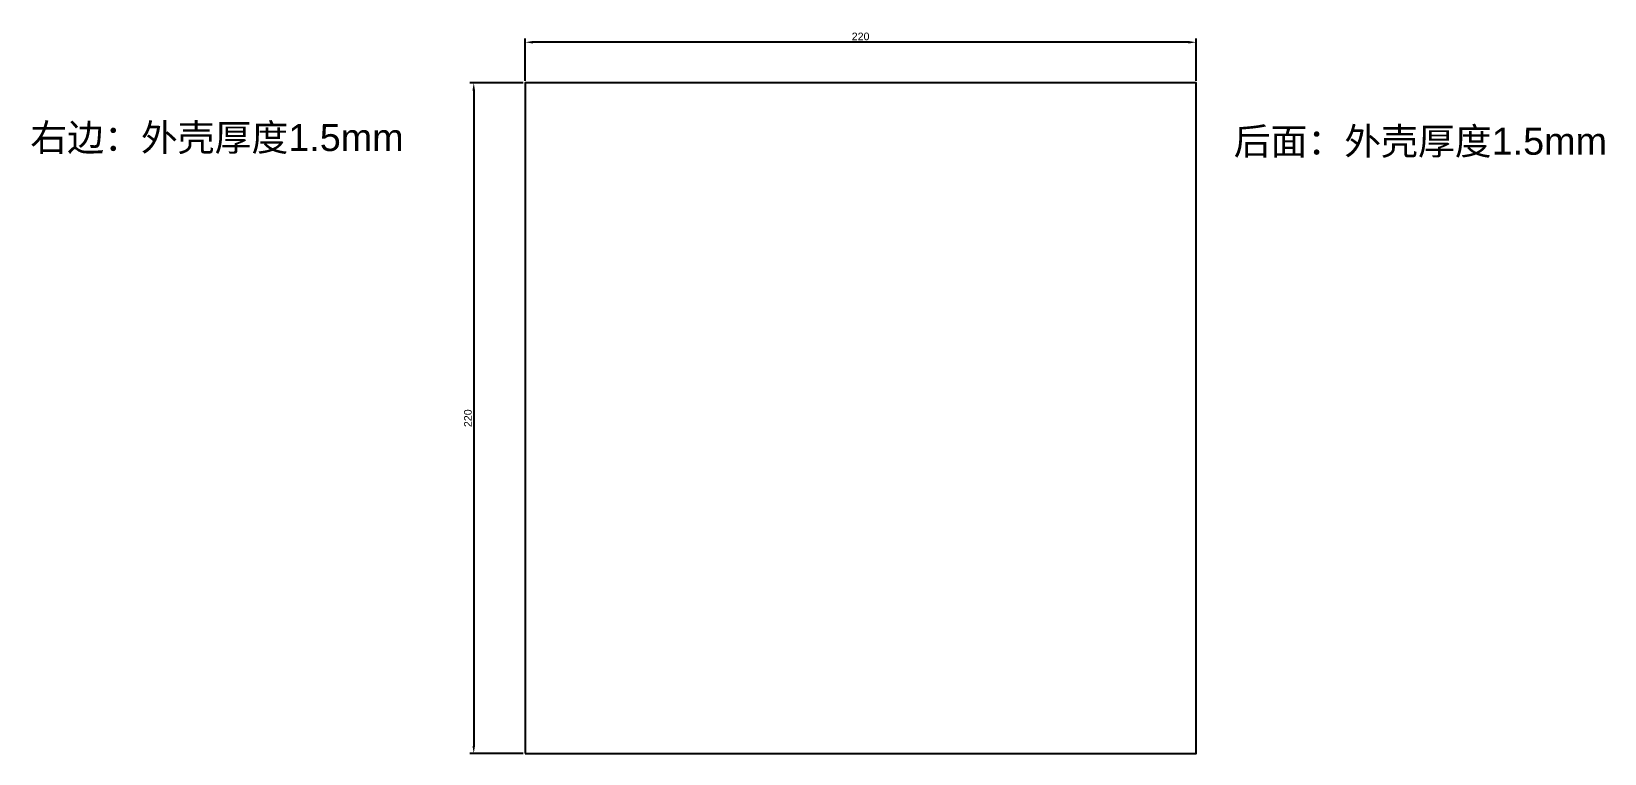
# Model space of a CAD drawing. Header units: millimetres. Extents: x 2217 to 3511, y 1405 to 1996.
# Drawn here: x 2995 to 3511, y 1581 to 1818 of the extents above; entities that cross this region are included whole.
import ezdxf

# ---------------------------------------------------------------- set-up
doc = ezdxf.new("R2010")
doc.units = ezdxf.units.MM
doc.linetypes.add('JIS_02_1.2', pattern=[2.5, 1.25, -1.25])
doc.layers.add('虚线', color=7, linetype='JIS_02_1.2')
doc.styles.get("Standard").update_dxf_attribs({"font": 'arial.ttf'})
doc.dimstyles.new('ISO-25', dxfattribs={"dimtxt": 2.5, "dimasz": 2.5, "dimexe": 1.25, "dimexo": 0.625, "dimtad": 1, "dimtxsty": 'Standard', "dimcen": 2.5, "dimadec": 0, "dimazin": 0, "dimtfac": 1, "dimtmove": 0, "dimatfit": 3, "dimfxl": 1, "dimarcsym": 0})

# ---------------------------------------------------------------- blocks, each defined once
blk = doc.blocks.new('*D53')
at = {"color": 0, "lineweight": -2, "transparency": 16777216}
for p, q in [((3157.21, 1801.62), (3157.21, 1815.58)), ((3374.71, 1814.33), (3159.71, 1814.33)), ((3377.21, 1801.62), (3377.21, 1815.58))]:
    blk.add_line(p, q, dxfattribs=at)
at = {"color": 0, "transparency": 16777216}
for points in [[(3159.71, 1814.75), (3159.71, 1813.91), (3157.21, 1814.33)], [(3374.71, 1814.75), (3374.71, 1813.91), (3377.21, 1814.33)]]:
    blk.add_solid(points, dxfattribs=at)
at = {"layer": 'Defpoints', "color": 0, "transparency": 16777216}
for p in [(3157.21, 1814.33), (3157.21, 1801), (3377.21, 1801)]:
    blk.add_point(p, dxfattribs=at)
at = {"color": 0, "transparency": 16777216, "insert": (3267.21, 1816.23), "char_height": 2.5, "attachment_point": 5}
blk.add_mtext('220', dxfattribs=at)
blk = doc.blocks.new('*D54')
at = {"color": 0, "lineweight": -2, "transparency": 16777216}
for p, q in [((3156.59, 1801), (3139.08, 1801)), ((3140.33, 1798.5), (3140.33, 1583.5)), ((3156.59, 1581), (3139.08, 1581))]:
    blk.add_line(p, q, dxfattribs=at)
at = {"color": 0, "transparency": 16777216}
for points in [[(3139.91, 1798.5), (3140.75, 1798.5), (3140.33, 1801)], [(3139.91, 1583.5), (3140.75, 1583.5), (3140.33, 1581)]]:
    blk.add_solid(points, dxfattribs=at)
at = {"layer": 'Defpoints', "color": 0, "transparency": 16777216}
for p in [(3157.21, 1801), (3140.33, 1581), (3157.21, 1581)]:
    blk.add_point(p, dxfattribs=at)
at = {"color": 0, "transparency": 16777216, "insert": (3138.43, 1691), "char_height": 2.5, "attachment_point": 5, "rotation": 90}
blk.add_mtext('220', dxfattribs=at)

msp = doc.modelspace()

# ---------------------------------------------------------------- linework, layer by layer
msp.add_lwpolyline([(3157.212, 1580.996), (3377.212, 1580.996), (3377.212, 1800.996), (3157.212, 1800.996)], close=True)

# ---------------------------------------------------------------- texts
at = {"layer": '虚线', "char_height": 8.86151, "attachment_point": 1}
for s, insert in [('\\pxsm1.5;{\\fSimSun|b0|i0|c134|p2;右边：外壳厚度}1.5mm', (2994.902, 1787.507)), ('\\pxsm1.5;{\\fSimSun|b0|i0|c134|p2;后面：外壳厚度}1.5mm', (3389.57, 1786.286))]:
    msp.add_mtext_dynamic_manual_height_columns(s, width=230.64993, gutter_width=44.308, heights=[89.003], dxfattribs=dict(at, insert=insert))

# ---------------------------------------------------------------- dimensions: what is measured, and where the dimension line sits
dim = msp.add_linear_dim(base=(3157.212, 1814.33), p1=(3377.212, 1800.996), p2=(3157.212, 1800.996), dimstyle='ISO-25')
dim.commit()
dim.dimension.update_dxf_attribs({"geometry": '*D53', "text_midpoint": (3267.212, 1816.232)})
dim = msp.add_linear_dim(base=(3140.331, 1580.996), p1=(3157.212, 1800.996), p2=(3157.212, 1580.996), angle=90, dimstyle='ISO-25')
dim.commit()
dim.dimension.update_dxf_attribs({"geometry": '*D54', "text_midpoint": (3138.429, 1690.996)})

doc.saveas('drawing.dxf')
